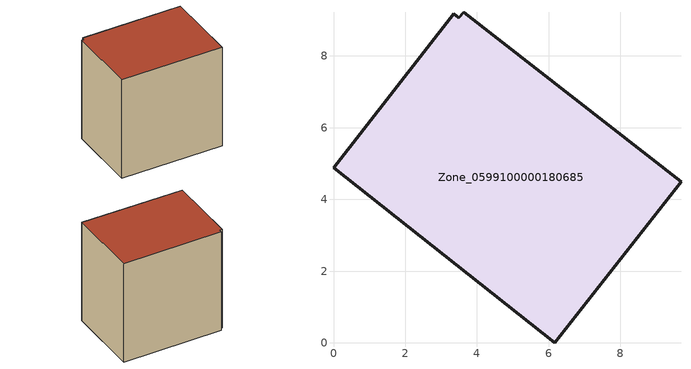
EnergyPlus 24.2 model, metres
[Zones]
Zone_0599100000180685
 floor ground (C_G): 3.63,9.23 9.69,4.5 6.17,0 0,4.89 3.35,9.18 3.49,9.06 z3.25
 wall outside (C_F): 6.17,0 9.69,4.5 3.63,9.23 3.49,9.06 3.35,9.18 0,4.89 6.17,0 z3.25:11.39
 roof outside (C_R): 9.69,4.5 3.63,9.23 3.49,9.06 3.35,9.18 0,4.89 6.17,0 z11.39
[BUILDING]
Pand.0599100000180685: North Axis=0; Terrain=City; Loads Convergence Tolerance Value=0.04; Temperature Convergence Tolerance Value=0.4; Solar Distribution=FullExterior; Maximum Number of Warmup Days=25; Minimum Number of Warmup Days=1
[Site:Location]
Rotterdam.The.Hague.AP_ZH_NLD Design_Conditions: Latitude=51.96; Longitude=4.45; Time Zone=1; Elevation=-4.5
[SITE:GROUNDTEMPERATURE:BUILDINGSURFACE]
18, 18, 18, 18, 18, 18, 18, 18, 18, 18, 18, 18
[MATERIAL] Thermal Absorptance=0.9; Solar Absorptance=0.7; Visible Absorptance=0.7
Name | Roughness | Thickness | Conductivity | Density | Specific Heat
G.TI.1946-1964 | MediumSmooth | 0.15 | 1 | 540 | 1210
F.TI.1946-1964 | Rough | 0.3 | 0.857143 | 1920 | 840
R.TI.1946-1964 | MediumRough | 0.2 | 0.277778 | 1500 | 1000
[CONSTRUCTION]
C_G: G.TI.1946-1964
C_F: F.TI.1946-1964
C_R: R.TI.1946-1964
[ZONE]
Zone_0599100000180685: Type=1; Multiplier=1; Ceiling Height=Autocalculate; Volume=Autocalculate; Floor Area=autocalculate; Part of Total Floor Area=Yes
[ZONEINFILTRATION:DESIGNFLOWRATE]
Infil_Zone_0599100000180685: Zone or ZoneList or Space or SpaceList=Zone_0599100000180685; Schedule=AlwaysOn; Design Flow Rate Calculation Method=Flow/Area; Flow Rate per Floor Area=0.003; Constant Term Coefficient=1; Temperature Term Coefficient=0; Velocity Term Coefficient=0; Velocity Squared Term Coefficient=0
[HVACTEMPLATE:ZONE:IDEALLOADSAIRSYSTEM]
Zone_0599100000180685: Maximum Heating Supply Air Temperature=50; Minimum Cooling Supply Air Temperature=13; Maximum Heating Supply Air Humidity Ratio=0.0156; Minimum Cooling Supply Air Humidity Ratio=0.0077; Heating Limit=NoLimit; Cooling Limit=NoLimit; Dehumidification Control Type=ConstantSensibleHeatRatio; Cooling Sensible Heat Ratio=0.7; Dehumidification Setpoint=60; Humidification Control Type=None; Humidification Setpoint=30; Outdoor Air Method=None; Outdoor Air Flow Rate per Person=0.00944; Outdoor Air Flow Rate per Zone Floor Area=0; Outdoor Air Flow Rate per Zone=0; Demand Controlled Ventilation Type=None; Outdoor Air Economizer Type=NoEconomizer; Heat Recovery Type=None; Sensible Heat Recovery Effectiveness=0.7; Latent Heat Recovery Effectiveness=0.65
[ZONECONTROL:THERMOSTAT]
ThermostatControl_Zone_0599100000180685: Zone or ZoneList=Zone_0599100000180685; Control Type Schedule=DualSetpointControlType; Control 1=Thermostat_Zone_0599100000180685; Temperature Difference Between Cutout And Setpoint=0
[THERMOSTATSETPOINT:DUALSETPOINT]
Thermostat_Zone_0599100000180685: Heating Setpoint Temperature Schedule=HeatingSetpoint_Zone_0599100000180685; Cooling Setpoint Temperature Schedule=CoolingSetpoint_Zone_0599100000180685
[SCHEDULE:COMPACT]
HeatingSetpoint_Zone_0599100000180685: Through: 12/31, For: AllDays, Until: 24:00, 21
CoolingSetpoint_Zone_0599100000180685: Through: 12/31, For: AllDays, Until: 24:00, 24
DualSetpointControlType: Through: 12/31, For: AllDays, Until: 24:00, 4
AlwaysOn: Through: 12/31, For: AllDays, Until: 24:00, 1
